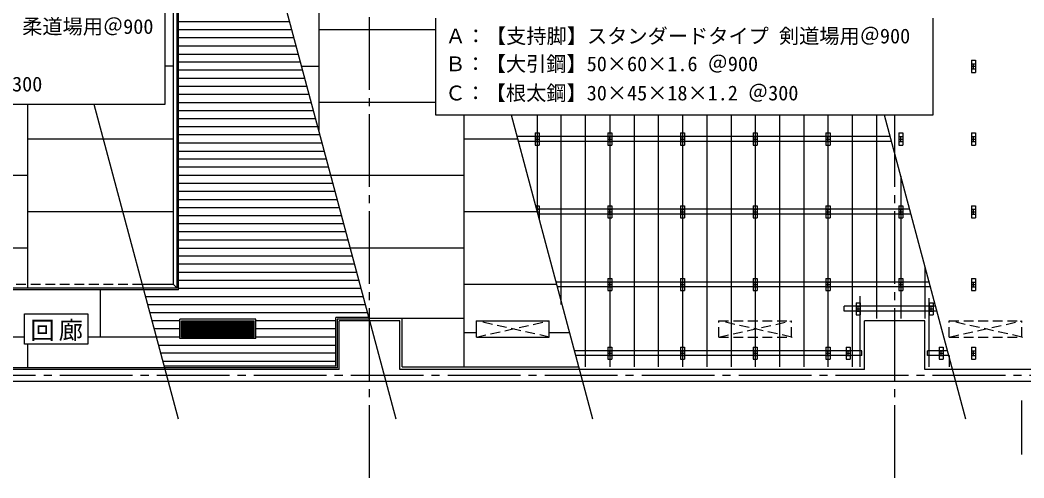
# Model space of a CAD drawing. Units: millimetres, scale not verified. Extents: x -20630 to 20620, y -14480 to 14258.
# Drawn here: x -3145 to 9277, y -1930 to 3735 of the extents above; entities that cross this region are included whole.
import ezdxf
from ezdxf.enums import TextEntityAlignment as Align

# ---------------------------------------------------------------- set-up
doc = ezdxf.new("R2010")
doc.units = ezdxf.units.MM
doc.header["$LTSCALE"] = 100
doc.linetypes.add('CHAIN2', pattern=[12, 9, -1, 1, -1])
doc.linetypes.add('DASHED1', pattern=[1.8, 1.2, -0.6])
for name, color, linetype in [('0-1_中線', 7, 'Continuous'), ('1-0_中心線', 7, 'CHAIN2'), ('1-1_中線', 7, 'Continuous'), ('1-2_太線１', 3, 'Continuous'), ('1-3_太線２', 5, 'Continuous'), ('1-4_細線', 1, 'Continuous'), ('1-6_文字', 7, 'Continuous'), ('1-7_極太線', 6, 'Continuous')]:
    doc.layers.add(name, color=color, linetype=linetype)
doc.styles.add('ＭＳ ゴシック', font='')
doc.styles.get('ＭＳ ゴシック').set_extended_font_data('MS Gothic')

msp = doc.modelspace()

# ---------------------------------------------------------------- linework, layer by layer
at = {"layer": '0-1_中線'}
for p, q in [((-1167.6, -206.8), (-1167.6, 33.2)), ((-227.6, 33.2), (-1167.6, 33.2)), ((-1147.6, -186.8), (-1147.6, 13.2)), ((-1147.6, 13.2), (-247.6, 13.2)), ((-1143.6, -186.8), (-1143.6, 13.2)), ((-251.6, 9.7), (-1143.6, 9.7)), ((-251.6, -186.8), (-251.6, 13.2)), ((-247.6, -186.8), (-247.6, 13.2)), ((-227.6, -206.8), (-227.6, 33.2)), ((802.4, -586.8), (802.4, 13.2)), ((2502.4, -186.8), (2502.4, 13.2)), ((2502.4, 13.2), (3402.4, 13.2)), ((3402.4, -186.8), (3402.4, 13.2)), ((7302.4, -586.8), (7302.4, 13.2)), ((-251.6, -4.1), (-1143.6, -4.1)), ((-251.6, -17.9), (-1143.6, -17.9)), ((-251.6, -31.7), (-1143.6, -31.7)), ((-251.6, -45.5), (-1143.6, -45.5)), ((-251.6, -59.3), (-1143.6, -59.3)), ((-251.6, -73), (-1143.6, -73)), ((-251.6, -86.8), (-1143.6, -86.8)), ((-251.6, -100.6), (-1143.6, -100.6)), ((-251.6, -114.4), (-1143.6, -114.4)), ((-227.6, -206.8), (-1167.6, -206.8)), ((-1147.6, -186.8), (-246.9, -186.8)), ((-251.6, -128.2), (-1143.6, -128.2)), ((-251.6, -142), (-1143.6, -142)), ((-251.6, -155.8), (-1143.6, -155.8)), ((-251.6, -169.5), (-1143.6, -169.5)), ((-251.6, -183.3), (-1143.6, -183.3)), ((2502.4, -186.8), (3402.4, -186.8)), ((802.4, -586.8), (-5447.6, -586.8)), ((7302.4, -586.8), (1552.4, -586.8)), ((9602.4, -586.8), (8052.4, -586.8)), ((14052.4, -736.8), (-12197.6, -736.8)), ((9252.4, -1639.9), (9252.4, -974))]:
    msp.add_line(p, q, dxfattribs=at)
at = {"layer": '0-1_中線', "linetype": 'DASHED1'}
for p, q in [((-1092.1, -186.8), (-1092.1, 13.2)), ((-1083.1, -186.8), (-1083.1, 13.2)), ((-832.1, -186.8), (-832.1, 13.2)), ((-823.1, -186.8), (-823.1, 13.2)), ((-572.1, -186.8), (-572.1, 13.2)), ((-563.1, -186.8), (-563.1, 13.2)), ((-312.1, -186.8), (-312.1, 13.2)), ((-303.1, -186.8), (-303.1, 13.2)), ((2502.4, -186.8), (3402.4, 13.2)), ((3402.4, -186.8), (2502.4, 13.2)), ((5502.4, -186.8), (5502.4, 13.2)), ((5502.4, 13.2), (6402.4, 13.2)), ((5502.4, -186.8), (6402.4, 13.2)), ((6402.4, -186.8), (5502.4, 13.2)), ((6402.4, -186.8), (6402.4, 13.2)), ((8352.4, -186.8), (8352.4, 13.2)), ((8352.4, 13.2), (9252.4, 13.2)), ((8352.4, -186.8), (9252.4, 13.2)), ((9252.4, -186.8), (8352.4, 13.2)), ((9252.4, -186.8), (9252.4, 13.2)), ((5502.4, -186.8), (6408.2, -186.8)), ((8352.4, -186.8), (9258.2, -186.8))]:
    msp.add_line(p, q, dxfattribs=at)
at = {"layer": '0-1_中線'}
for points in [[(1552.4, -586.8), (1552.4, 13.2), (802.4, 13.2)], [(8052.4, -586.8), (8052.4, 13.2), (7302.4, 13.2)]]:
    msp.add_lwpolyline(points, dxfattribs=at)
at = {"layer": '1-0_中心線'}
for p, q in [((1177.4, -1930.2), (1177.4, 13266.7)), ((7677.4, -1930.2), (7677.4, 2556.5)), ((15047.2, -661.8), (-14754, -661.8))]:
    msp.add_line(p, q, dxfattribs=at)
at = {"layer": '1-1_中線'}
for p, q in [((7620.9, 2293.2), (3005.2, 2293.2)), ((7637, 2233.2), (3021.3, 2233.2)), ((7862.1, 1393.2), (3246.3, 1393.2)), ((7878.1, 1333.2), (3262.4, 1333.2)), ((8103.2, 493.2), (3487.5, 493.2)), ((8119.3, 433.2), (3503.6, 433.2)), ((7052.4, 133.2), (7052.4, 193.2)), ((8183.6, 193.2), (7052.4, 193.2)), ((8199.7, 133.2), (7052.4, 133.2)), ((7272.4, -356.8), (3715.3, -356.8)), ((7272.4, -416.8), (7272.4, -356.8)), ((8082.4, -416.8), (8082.4, -356.8)), ((8331, -356.8), (8082.4, -356.8)), ((7272.4, -416.8), (3731.3, -416.8)), ((8347, -416.8), (8082.4, -416.8))]:
    msp.add_line(p, q, dxfattribs=at)
at = {"layer": '1-2_太線１'}
for p, q in [((3252.4, 2556.5), (3252.4, 1363.2)), ((3552.4, 213.6), (3552.4, 2556.5)), ((3852.4, -556.8), (3852.4, 2556.5)), ((4152.4, 2556.5), (4152.4, -556.8)), ((4452.4, 2556.5), (4452.4, -556.8)), ((4752.4, 2556.5), (4752.4, -556.8)), ((5052.4, 2556.5), (5052.4, -556.8)), ((5352.4, 2556.5), (5352.4, -556.8)), ((5652.4, 2556.5), (5652.4, -556.8)), ((5952.4, 2556.5), (5952.4, -556.8)), ((6252.4, 2556.5), (6252.4, -556.8)), ((6552.4, 2556.5), (6552.4, -556.8)), ((6852.4, 2556.5), (6852.4, -556.8)), ((7152.4, 2556.5), (7152.4, -556.8)), ((7452.4, 2556.5), (7452.4, 43.2)), ((7752.4, 1802.6), (7752.4, 43.2)), ((8052.4, 682.9), (8052.4, 43.2)), ((7252.4, -556.8), (7252.4, 319)), ((8102.4, -556.8), (8102.4, 294)), ((8352.4, -416.8), (8352.4, -556.8))]:
    msp.add_line(p, q, dxfattribs=at)
at = {"layer": '1-3_太線２'}
for p, q in [((8627.4, 3238.2), (8677.4, 3238.2)), ((8677.4, 3238.2), (8677.4, 3088.2)), ((8627.4, 3193.2), (8677.4, 3193.2)), ((8627.4, 3163.2), (8677.4, 3163.2)), ((8627.4, 3133.2), (8677.4, 3133.2)), ((8652.4, 3133.2), (8652.4, 3193.2)), ((3227.4, 2338.2), (3277.4, 2338.2)), ((3227.4, 2293.2), (3277.4, 2293.2)), ((3227.4, 2263.2), (3277.4, 2263.2)), ((3252.4, 2233.2), (3252.4, 2293.2)), ((3277.4, 2338.2), (3277.4, 2188.2)), ((4127.4, 2338.2), (4177.4, 2338.2)), ((4127.4, 2293.2), (4177.4, 2293.2)), ((4127.4, 2263.2), (4177.4, 2263.2)), ((4152.4, 2233.2), (4152.4, 2293.2)), ((4177.4, 2338.2), (4177.4, 2188.2)), ((5027.4, 2338.2), (5077.4, 2338.2)), ((5027.4, 2293.2), (5077.4, 2293.2)), ((5027.4, 2263.2), (5077.4, 2263.2)), ((5052.4, 2233.2), (5052.4, 2293.2)), ((5077.4, 2338.2), (5077.4, 2188.2)), ((5927.4, 2338.2), (5977.4, 2338.2)), ((5927.4, 2293.2), (5977.4, 2293.2)), ((5927.4, 2263.2), (5977.4, 2263.2)), ((5952.4, 2233.2), (5952.4, 2293.2)), ((5977.4, 2338.2), (5977.4, 2188.2)), ((6827.4, 2338.2), (6877.4, 2338.2)), ((6827.4, 2293.2), (6877.4, 2293.2)), ((6827.4, 2263.2), (6877.4, 2263.2)), ((6852.4, 2233.2), (6852.4, 2293.2)), ((6877.4, 2338.2), (6877.4, 2188.2)), ((7727.4, 2338.2), (7777.4, 2338.2)), ((7727.4, 2293.2), (7777.4, 2293.2)), ((7727.4, 2263.2), (7777.4, 2263.2)), ((7752.4, 2233.2), (7752.4, 2293.2)), ((7777.4, 2338.2), (7777.4, 2188.2)), ((8627.4, 2338.2), (8677.4, 2338.2)), ((8627.4, 2293.2), (8677.4, 2293.2)), ((8627.4, 2263.2), (8677.4, 2263.2)), ((8652.4, 2233.2), (8652.4, 2293.2)), ((8677.4, 2338.2), (8677.4, 2188.2)), ((3227.4, 2233.2), (3277.4, 2233.2)), ((4127.4, 2233.2), (4177.4, 2233.2)), ((5027.4, 2233.2), (5077.4, 2233.2)), ((5927.4, 2233.2), (5977.4, 2233.2)), ((6827.4, 2233.2), (6877.4, 2233.2)), ((7727.4, 2233.2), (7777.4, 2233.2)), ((8627.4, 2233.2), (8677.4, 2233.2)), ((3246.3, 1393.2), (3277.4, 1393.2)), ((3252.4, 1370.7), (3252.4, 1393.2)), ((4127.4, 1438.2), (4177.4, 1438.2)), ((4127.4, 1393.2), (4177.4, 1393.2)), ((4152.4, 1333.2), (4152.4, 1393.2)), ((4177.4, 1438.2), (4177.4, 1288.2)), ((5027.4, 1438.2), (5077.4, 1438.2)), ((5027.4, 1393.2), (5077.4, 1393.2)), ((5052.4, 1333.2), (5052.4, 1393.2)), ((5077.4, 1438.2), (5077.4, 1288.2)), ((5927.4, 1438.2), (5977.4, 1438.2)), ((5927.4, 1393.2), (5977.4, 1393.2)), ((5952.4, 1333.2), (5952.4, 1393.2)), ((5977.4, 1438.2), (5977.4, 1288.2)), ((6827.4, 1438.2), (6877.4, 1438.2)), ((6827.4, 1393.2), (6877.4, 1393.2)), ((6852.4, 1333.2), (6852.4, 1393.2)), ((6877.4, 1438.2), (6877.4, 1288.2)), ((7727.4, 1438.2), (7777.4, 1438.2)), ((7727.4, 1393.2), (7777.4, 1393.2)), ((7752.4, 1333.2), (7752.4, 1393.2)), ((7777.4, 1438.2), (7777.4, 1288.2)), ((8627.4, 1438.2), (8677.4, 1438.2)), ((8627.4, 1393.2), (8677.4, 1393.2)), ((8652.4, 1333.2), (8652.4, 1393.2)), ((8677.4, 1438.2), (8677.4, 1288.2)), ((3254.4, 1363.2), (3277.4, 1363.2)), ((3262.4, 1333.2), (3277.4, 1333.2)), ((4127.4, 1363.2), (4177.4, 1363.2)), ((4127.4, 1333.2), (4177.4, 1333.2)), ((5027.4, 1363.2), (5077.4, 1363.2)), ((5027.4, 1333.2), (5077.4, 1333.2)), ((5927.4, 1363.2), (5977.4, 1363.2)), ((5927.4, 1333.2), (5977.4, 1333.2)), ((6827.4, 1363.2), (6877.4, 1363.2)), ((6827.4, 1333.2), (6877.4, 1333.2)), ((7727.4, 1363.2), (7777.4, 1363.2)), ((7727.4, 1333.2), (7777.4, 1333.2)), ((8627.4, 1363.2), (8677.4, 1363.2)), ((8627.4, 1333.2), (8677.4, 1333.2)), ((4127.4, 538.2), (4177.4, 538.2)), ((4177.4, 538.2), (4177.4, 388.2)), ((5027.4, 538.2), (5077.4, 538.2)), ((5077.4, 538.2), (5077.4, 388.2)), ((5927.4, 538.2), (5977.4, 538.2)), ((5977.4, 538.2), (5977.4, 388.2)), ((6827.4, 538.2), (6877.4, 538.2)), ((6877.4, 538.2), (6877.4, 388.2)), ((7727.4, 538.2), (7777.4, 538.2)), ((7777.4, 538.2), (7777.4, 388.2)), ((8627.4, 538.2), (8677.4, 538.2)), ((8677.4, 538.2), (8677.4, 388.2)), ((4127.4, 493.2), (4177.4, 493.2)), ((4127.4, 463.2), (4177.4, 463.2)), ((4127.4, 433.2), (4177.4, 433.2)), ((4152.4, 433.2), (4152.4, 493.2)), ((5027.4, 493.2), (5077.4, 493.2)), ((5027.4, 463.2), (5077.4, 463.2)), ((5027.4, 433.2), (5077.4, 433.2)), ((5052.4, 433.2), (5052.4, 493.2)), ((5927.4, 493.2), (5977.4, 493.2)), ((5927.4, 463.2), (5977.4, 463.2)), ((5927.4, 433.2), (5977.4, 433.2)), ((5952.4, 433.2), (5952.4, 493.2)), ((6827.4, 493.2), (6877.4, 493.2)), ((6827.4, 463.2), (6877.4, 463.2)), ((6827.4, 433.2), (6877.4, 433.2)), ((6852.4, 433.2), (6852.4, 493.2)), ((7727.4, 493.2), (7777.4, 493.2)), ((7727.4, 463.2), (7777.4, 463.2)), ((7727.4, 433.2), (7777.4, 433.2)), ((7752.4, 433.2), (7752.4, 493.2)), ((8627.4, 493.2), (8677.4, 493.2)), ((8627.4, 463.2), (8677.4, 463.2)), ((8627.4, 433.2), (8677.4, 433.2)), ((8652.4, 433.2), (8652.4, 493.2)), ((7202.4, 238.2), (7252.4, 238.2)), ((7202.4, 193.2), (7252.4, 193.2)), ((7202.4, 163.2), (7252.4, 163.2)), ((7202.4, 133.2), (7252.4, 133.2)), ((7227.4, 133.2), (7227.4, 193.2)), ((7252.4, 238.2), (7252.4, 88.2)), ((8102.4, 238.2), (8152.4, 238.2)), ((8102.4, 193.2), (8152.4, 193.2)), ((8102.4, 163.2), (8152.4, 163.2)), ((8102.4, 133.2), (8152.4, 133.2)), ((8127.4, 133.2), (8127.4, 193.2)), ((8152.4, 238.2), (8152.4, 88.2)), ((4127.4, -311.8), (4177.4, -311.8)), ((4127.4, -356.8), (4177.4, -356.8)), ((4152.4, -416.8), (4152.4, -356.8)), ((4177.4, -311.8), (4177.4, -461.8)), ((5027.4, -311.8), (5077.4, -311.8)), ((5027.4, -356.8), (5077.4, -356.8)), ((5052.4, -416.8), (5052.4, -356.8)), ((5077.4, -311.8), (5077.4, -461.8)), ((5927.4, -311.8), (5977.4, -311.8)), ((5927.4, -356.8), (5977.4, -356.8)), ((5952.4, -416.8), (5952.4, -356.8)), ((5977.4, -311.8), (5977.4, -461.8)), ((6827.4, -311.8), (6877.4, -311.8)), ((6827.4, -356.8), (6877.4, -356.8)), ((6852.4, -416.8), (6852.4, -356.8)), ((6877.4, -311.8), (6877.4, -461.8)), ((7077.4, -311.8), (7127.4, -311.8)), ((7077.4, -356.8), (7127.4, -356.8)), ((7102.4, -416.8), (7102.4, -356.8)), ((7127.4, -311.8), (7127.4, -461.8)), ((8227.4, -311.8), (8277.4, -311.8)), ((8227.4, -356.8), (8277.4, -356.8)), ((8252.4, -416.8), (8252.4, -356.8)), ((8277.4, -311.8), (8277.4, -461.8)), ((8627.4, -311.8), (8677.4, -311.8)), ((8627.4, -356.8), (8677.4, -356.8)), ((8652.4, -416.8), (8652.4, -356.8)), ((8677.4, -311.8), (8677.4, -461.8)), ((4127.4, -386.8), (4177.4, -386.8)), ((4127.4, -416.8), (4177.4, -416.8)), ((5027.4, -386.8), (5077.4, -386.8)), ((5027.4, -416.8), (5077.4, -416.8)), ((5927.4, -386.8), (5977.4, -386.8)), ((5927.4, -416.8), (5977.4, -416.8)), ((6827.4, -386.8), (6877.4, -386.8)), ((6827.4, -416.8), (6877.4, -416.8)), ((7077.4, -386.8), (7127.4, -386.8)), ((7077.4, -416.8), (7127.4, -416.8)), ((8227.4, -386.8), (8277.4, -386.8)), ((8227.4, -416.8), (8277.4, -416.8)), ((8627.4, -386.8), (8677.4, -386.8)), ((8627.4, -416.8), (8677.4, -416.8))]:
    msp.add_line(p, q, dxfattribs=at)
for points in [[(8627.4, 3238.2), (8627.4, 3088.2), (8677.4, 3088.2)], [(3227.4, 2338.2), (3227.4, 2188.2), (3277.4, 2188.2)], [(4127.4, 2338.2), (4127.4, 2188.2), (4177.4, 2188.2)], [(5027.4, 2338.2), (5027.4, 2188.2), (5077.4, 2188.2)], [(5927.4, 2338.2), (5927.4, 2188.2), (5977.4, 2188.2)], [(6827.4, 2338.2), (6827.4, 2188.2), (6877.4, 2188.2)], [(7727.4, 2338.2), (7727.4, 2188.2), (7777.4, 2188.2)], [(8627.4, 2338.2), (8627.4, 2188.2), (8677.4, 2188.2)], [(3234.3, 1438.2), (3277.4, 1438.2), (3277.4, 1277.4)], [(4127.4, 1438.2), (4127.4, 1288.2), (4177.4, 1288.2)], [(5027.4, 1438.2), (5027.4, 1288.2), (5077.4, 1288.2)], [(5927.4, 1438.2), (5927.4, 1288.2), (5977.4, 1288.2)], [(6827.4, 1438.2), (6827.4, 1288.2), (6877.4, 1288.2)], [(7727.4, 1438.2), (7727.4, 1288.2), (7777.4, 1288.2)], [(8627.4, 1438.2), (8627.4, 1288.2), (8677.4, 1288.2)], [(4127.4, 538.2), (4127.4, 388.2), (4177.4, 388.2)], [(5027.4, 538.2), (5027.4, 388.2), (5077.4, 388.2)], [(5927.4, 538.2), (5927.4, 388.2), (5977.4, 388.2)], [(6827.4, 538.2), (6827.4, 388.2), (6877.4, 388.2)], [(7727.4, 538.2), (7727.4, 388.2), (7777.4, 388.2)], [(8627.4, 538.2), (8627.4, 388.2), (8677.4, 388.2)], [(7202.4, 238.2), (7202.4, 88.2), (7252.4, 88.2)], [(8102.4, 238.2), (8102.4, 88.2), (8152.4, 88.2)], [(4127.4, -311.8), (4127.4, -461.8), (4177.4, -461.8)], [(5027.4, -311.8), (5027.4, -461.8), (5077.4, -461.8)], [(5927.4, -311.8), (5927.4, -461.8), (5977.4, -461.8)], [(6827.4, -311.8), (6827.4, -461.8), (6877.4, -461.8)], [(7077.4, -311.8), (7077.4, -461.8), (7127.4, -461.8)], [(8227.4, -311.8), (8227.4, -461.8), (8277.4, -461.8)], [(8627.4, -311.8), (8627.4, -461.8), (8677.4, -461.8)]]:
    msp.add_lwpolyline(points, dxfattribs=at)
at = {"layer": '1-4_細線'}
for p, q in [((552.4, 6473.7), (552.4, 2369.5)), ((1998.5, 3613.2), (552.4, 3613.2)), ((339.7, 3163.2), (552.4, 3163.2)), ((-3047.6, 418.2), (-3047.6, 2691.4)), ((1998.5, 2713.2), (552.4, 2713.2)), ((2352.4, -556.8), (2352.4, 2556.5)), ((-2114.3, 2263.2), (-3047.6, 2263.2)), ((3013.2, 2263.2), (2352.4, 2263.2)), ((-3047.6, 1813.2), (-4416.6, 1813.2)), ((2352.4, 1813.2), (701.4, 1813.2)), ((-1873.2, 1363.2), (-3047.6, 1363.2)), ((3254.4, 1363.2), (2352.4, 1363.2)), ((-3047.6, 913.2), (-4175.4, 913.2)), ((2352.4, 913.2), (942.6, 913.2)), ((-1620, 418.2), (-4042.8, 418.2)), ((-1614.6, 398.2), (-4037.4, 398.2)), ((-2147.6, -186.8), (-2147.6, 398.2)), ((3495.5, 463.2), (2352.4, 463.2)), ((2352.4, 43.2), (1177.4, 43.2)), ((1582.4, -556.8), (1582.4, 43.2)), ((-3090, -186.8), (-3880.7, -186.8)), ((-1457.9, -186.8), (-2308.4, -186.8)), ((2502.4, -136.8), (2352.4, -136.8)), ((3656.3, -136.8), (3402.4, -136.8)), ((-3047.6, -566.8), (-3047.6, -273.5)), ((-1356.1, -566.8), (-3778.9, -566.8)), ((1582.4, -556.8), (3768.8, -556.8))]:
    msp.add_line(p, q, dxfattribs=at)
at = {"layer": '1-6_文字'}
for p, q in [((1510, -1204.4), (-1547.5, 10206.3)), ((1998.5, 2556.5), (1998.5, 3756.5)), ((8150.7, 3756.5), (8150.7, 2556.5)), ((-1185.2, -1204.4), (-2229.1, 2691.4)), ((8150.7, 2556.5), (1998.5, 2556.5)), ((3942.4, -1204.4), (2934.6, 2556.5)), ((8558.1, -1204.4), (7550.3, 2556.5)), ((-3090, 101), (-2308.4, 101)), ((-3090, -273.5), (-3090, 101)), ((-2308.4, 101), (-2308.4, -273.5)), ((-2308.4, -273.5), (-3090, -273.5))]:
    msp.add_line(p, q, dxfattribs=at)
msp.add_lwpolyline([(-1354.4, 3891.4), (-1354.4, 2691.4), (-7359.9, 2691.4)], dxfattribs=at)
at = {"layer": '1-7_極太線'}
for p, q in [((-1202.6, 418.2), (-1202.6, 8608.2)), ((-1182.6, 398.2), (-1182.6, 8628.2)), ((-1247.6, 463.2), (-1247.6, 8563.2)), ((192.3, 3713.2), (-1182.6, 3713.2)), ((219.1, 3613.2), (-1182.6, 3613.2)), ((245.9, 3513.2), (-1182.6, 3513.2)), ((272.7, 3413.2), (-1182.6, 3413.2)), ((-1182.6, 3313.2), (299.5, 3313.2)), ((-1247.6, 3163.2), (-1354.4, 3163.2)), ((326.3, 3213.2), (-1182.6, 3213.2)), ((353.1, 3113.2), (-1182.6, 3113.2)), ((379.9, 3013.2), (-1182.6, 3013.2)), ((406.7, 2913.2), (-1182.6, 2913.2)), ((433.5, 2813.2), (-1182.6, 2813.2)), ((-1182.6, 2713.2), (460.3, 2713.2)), ((487.1, 2613.2), (-1182.6, 2613.2)), ((513.9, 2513.2), (-1182.6, 2513.2)), ((-204.9, 2413.2), (-1182.6, 2413.2)), ((540.6, 2413.2), (-204.9, 2413.2)), ((-1247.6, 2263.2), (-2114.3, 2263.2)), ((-499.7, 2313.2), (-1182.6, 2313.2)), ((567.4, 2313.2), (-499.7, 2313.2)), ((-197.8, 2213.2), (-1182.6, 2213.2)), ((-1182.6, 2113.2), (621, 2113.2)), ((-197.8, 2213.2), (-204.6, 2213.2)), ((594.2, 2213.2), (-197.8, 2213.2)), ((647.8, 2013.2), (-1182.6, 2013.2)), ((674.6, 1913.2), (-1182.6, 1913.2)), ((701.4, 1813.2), (-1182.6, 1813.2)), ((728.2, 1713.2), (-1182.6, 1713.2)), ((755, 1613.2), (-1182.6, 1613.2)), ((-1182.6, 1513.2), (781.8, 1513.2)), ((808.6, 1413.2), (-1182.6, 1413.2)), ((-1247.6, 1363.2), (-1873.2, 1363.2)), ((835.4, 1313.2), (-1182.6, 1313.2)), ((862.2, 1213.2), (-1182.6, 1213.2)), ((889, 1113.2), (-1182.6, 1113.2)), ((915.8, 1013.2), (-1182.6, 1013.2)), ((-1182.6, 913.2), (942.6, 913.2)), ((969.4, 813.2), (-1182.6, 813.2)), ((996.2, 713.2), (-1182.6, 713.2)), ((1023, 613.2), (-1182.6, 613.2)), ((1049.8, 513.2), (-1182.6, 513.2)), ((-1247.6, 463.2), (-1632, 463.2)), ((-1202.6, 418.2), (-1620, 418.2)), ((-1182.6, 398.2), (-1614.6, 398.2)), ((-1247.6, 463.2), (-1202.6, 418.2)), ((1076.5, 413.2), (-1182.6, 413.2)), ((-1591.8, 313.2), (1103.3, 313.2)), ((1130.1, 213.2), (-1565.1, 213.2)), ((1156.9, 113.2), (-1538.3, 113.2)), ((-1167.6, 13.2), (-1511.5, 13.2)), ((762.4, 13.2), (-227.6, 13.2)), ((762.4, -546.8), (762.4, 55.2)), ((1173, 53.2), (762.4, 53.2)), ((1178.4, 33.2), (780.4, 33.2)), ((782.4, -566.8), (782.4, 33.2)), ((-1167.6, -86.8), (-1484.7, -86.8)), ((762.4, -86.8), (-227.6, -86.8)), ((-1167.6, -186.8), (-1457.9, -186.8)), ((762.4, -186.8), (-227.6, -186.8)), ((-1431.1, -286.8), (762.4, -286.8)), ((762.4, -386.8), (-1404.3, -386.8)), ((-1377.5, -486.8), (762.4, -486.8)), ((762.4, -546.8), (-1361.4, -546.8)), ((782.4, -566.8), (-1356.1, -566.8))]:
    msp.add_line(p, q, dxfattribs=at)
at = {"layer": '1-7_極太線', "linetype": 'DASHED1'}
for p, q in [((-1620, 418.2), (-9392.6, 418.2)), ((-1632, 463.2), (-9348.3, 463.2))]:
    msp.add_line(p, q, dxfattribs=at)

# ---------------------------------------------------------------- texts
at = {"layer": '1-6_文字', "style": 'ＭＳ ゴシック'}
for s, p in [('Ｄ：【支持脚】スタンダードタイプ 柔道場用＠900', (-7243.9, 3508.8)), ('Ａ：【支持脚】スタンダードタイプ 剣道場用＠900', (2120, 3391.1)), ('Ｂ：【大引鋼】50×60×1.6 ＠900', (2116.6, 3046.6)), ('Ｃ：【根太鋼】30×45×18×1.2 ＠300', (-7239, 2796.4)), ('Ｃ：【根太鋼】30×45×18×1.2 ＠300', (2116.8, 2685.9))]:
    msp.add_text(s, height=183.3, dxfattribs=at).set_placement(p, align=Align.BOTTOM_LEFT)
at = {"layer": '1-6_文字', "insert": (-3017.5, -236.8), "char_height": 219.9, "attachment_point": 7, "style": 'ＭＳ ゴシック'}
msp.add_mtext('\\T1.17;回廊', dxfattribs=at)

doc.saveas('drawing.dxf')
